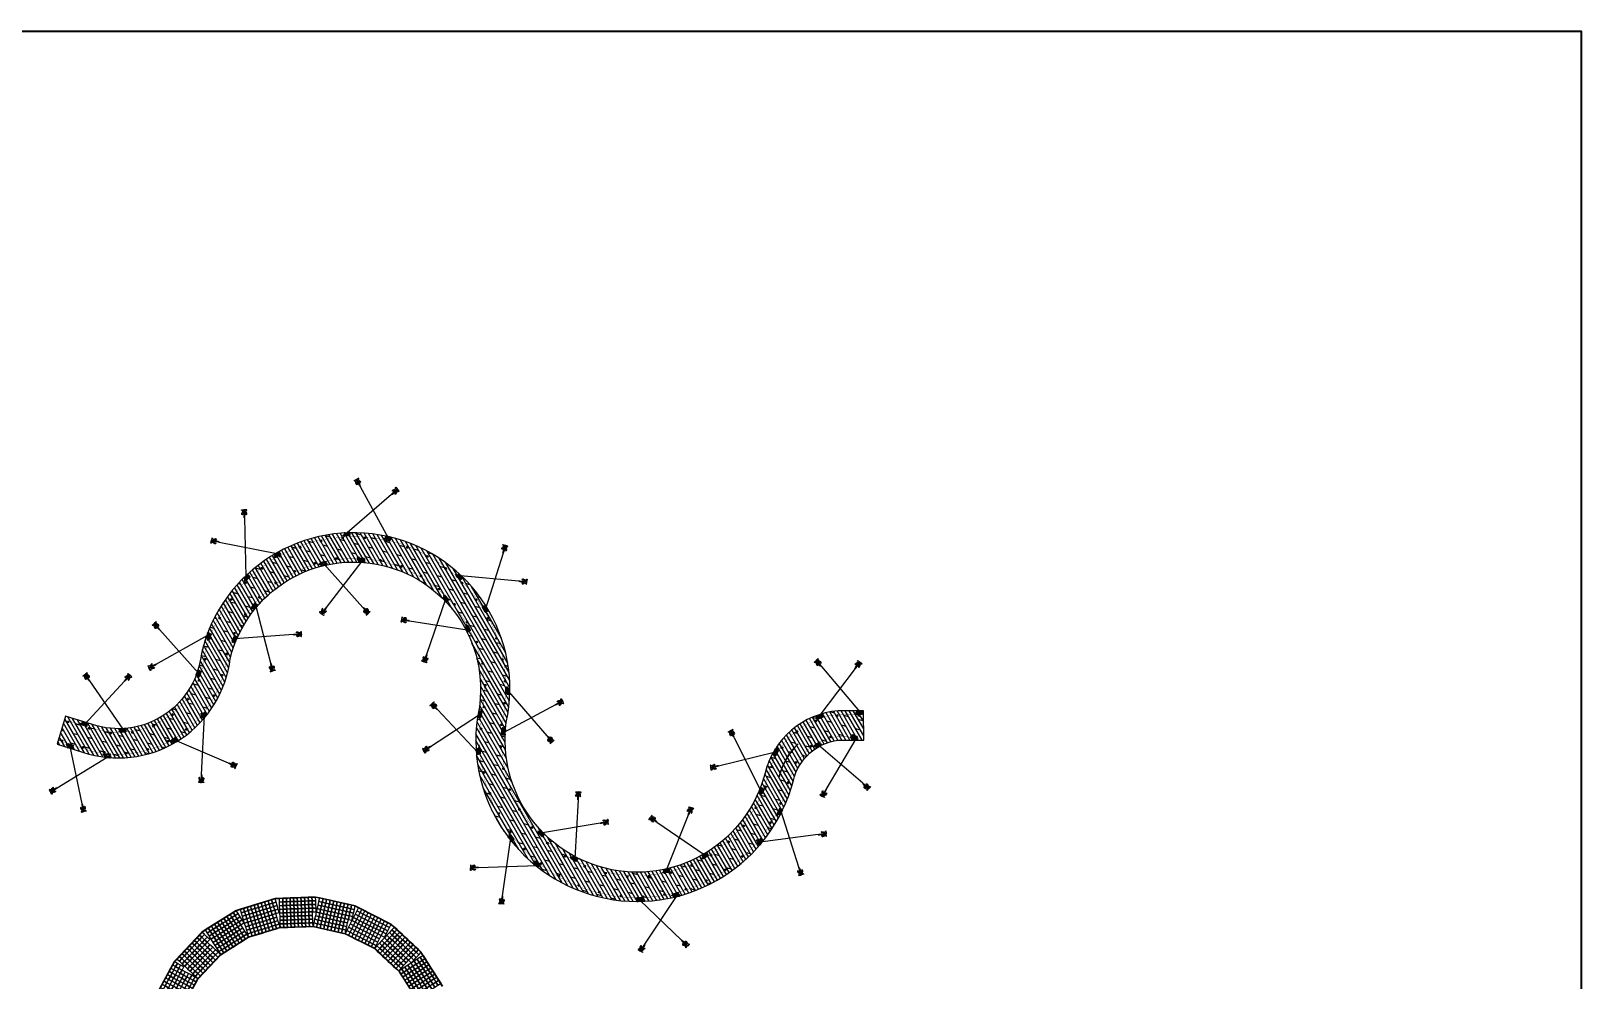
# Model space of a CAD drawing. Header units: millimetres. Extents: x -2430464 to 225692, y -180 to 1805330.
# Drawn here: x -1309424 to -1097661, y 859911 to 989645 of the extents above; entities that cross this region are included whole.
import ezdxf

# ---------------------------------------------------------------- set-up
doc = ezdxf.new("R2010")
doc.units = ezdxf.units.MM
doc.header["$LTSCALE"] = 1000
doc.layers.get('0').update_dxf_attribs({"linetype": 'CONTINUOUS'})
for name, color, linetype in [('W-FLOAT_BOWL浮筒', 253, 'CONTINUOUS'), ('W-MOUNTING固定方式', 5, 'CONTINUOUS'), ('W-PLASTIC_RAILINGS塑木栏杆', 6, 'CONTINUOUS'), ('W-STEEL_FRAME钢架', 3, 'CONTINUOUS'), ('W-WOOD_FLOOR木地板', 30, 'CONTINUOUS')]:
    doc.layers.add(name, color=color, linetype=linetype)
doc.layers.add('工作线', color=1, linetype='CONTINUOUS', lineweight=35)

# ---------------------------------------------------------------- blocks, each defined once
blk = doc.blocks.new('$matou$00000106')
for p, q in [((1, 275, 0), (1, 4275, 0)), ((-31, -275, 0), (31, -275, 0))]:
    blk.add_line(p, q)
at = {"elevation": 0}
for points in [[(-31, -275), (-31, -149, -0.1586915), (-104, -26), (-90, -7, 0.1866873), (-133, 68, 0.1690452), (-176, -9), (-162, -23, 0.1524004), (-109, -153, -0.3914809), (-179, -249), (-179, -273), (-31, -275)], [(31, -275), (31, -149, 0.1586915), (104, -26), (90, -7, -0.1866873), (133, 68, -0.1690452), (176, -9), (162, -23, -0.1524004), (109, -153, 0.3914809), (179, -249), (179, -273), (31, -275)]]:
    blk.add_lwpolyline(points, format="xyb", dxfattribs=at)
for points in [[(1, 275), (-10, 275), (-10, 219), (-23, 201), (-27, -239), (-21, -245), (0, -245)], [(0, 275), (11, 275), (11, 219), (24, 201), (28, -239), (21, -245), (0, -245)]]:
    blk.add_lwpolyline(points, dxfattribs=at)
blk = doc.blocks.new('A$C68B31E47')
at = {"color": 7, "linetype": 'Continuous', "lineweight": 25}
for p, q in [((10, 202), (0, 202)), ((0, 152), (0, 202)), ((0, 102), (0, 152)), ((0, 102), (10, 102)), ((40, 232), (10, 232)), ((10, 232), (10, 162)), ((40, 162), (10, 162)), ((10, 162), (10, 142)), ((10, 142), (10, 59)), ((40, 142), (10, 142)), ((10, 59), (40, 59)), ((10, 20), (10, 59)), ((10, 20), (320, 20)), ((40, 232), (40, 162)), ((275, 215), (40, 215)), ((45, 202), (40, 202)), ((40, 162), (40, 142)), ((40, 142), (40, 59)), ((40, 60), (275, 60)), ((40, 59), (275, 59)), ((45, 202), (45, 60)), ((45, 199), (265, 199)), ((265, 152), (45, 152)), ((45, 102), (265, 102)), ((275, 202), (265, 202)), ((265, 202), (265, 60)), ((320, 232), (275, 232)), ((275, 232), (275, 162)), ((320, 162), (275, 162)), ((275, 162), (275, 142)), ((320, 142), (275, 142)), ((275, 142), (275, 59)), ((275, 59), (320, 59)), ((320, 232), (320, 162)), ((320, 162), (320, 142)), ((320, 142), (320, 59)), ((325, 131), (320, 131)), ((325, 101), (320, 101)), ((325, 61), (320, 61)), ((320, 20), (320, 59)), ((325, 31), (320, 31)), ((325, 101), (325, 131)), ((355, 126), (325, 126)), ((325, 61), (325, 101)), ((325, 61), (325, 31)), ((325, 36), (355, 36)), ((355, 126), (355, 81)), ((380, 111), (355, 111)), ((355, 81), (355, 36)), ((355, 51), (380, 51)), ((380, 111), (380, 91)), ((388, 91), (380, 91)), ((380, 91), (380, 71)), ((388, 71), (380, 71)), ((380, 71), (380, 51)), ((388, 91), (388, 71)), ((408, 89), (388, 89)), ((388, 73), (408, 73)), ((408, 89), (408, 73))]:
    blk.add_line(p, q, dxfattribs=at)
blk = doc.blocks.new('*U476')
at = {"layer": 'W-FLOAT_BOWL浮筒'}
blk.add_lwpolyline([(-250, -250), (250, -250), (250, 250), (-250, 250)], close=True, dxfattribs=at)
blk = doc.blocks.new('*U477')
at = {"layer": 'W-FLOAT_BOWL浮筒', "color": 0, "linetype": 'ByBlock', "lineweight": -2, "transparency": 16777216}
for p in [(0, 3500), (0, 3000), (0, 2500), (0, 2000), (500, 3500), (500, 3000), (500, 2500), (500, 2000), (1000, 3500), (1000, 3000), (1000, 2500), (1000, 2000), (1500, 3500), (1500, 3000), (1500, 2500), (1500, 2000), (2000, 3500), (2000, 3000), (2000, 2500), (2000, 2000), (2500, 3500), (2500, 3000), (2500, 2500), (2500, 2000), (3000, 3500), (3000, 3000), (3000, 2500), (3000, 2000), (3500, 3500), (3500, 3000), (3500, 2500), (3500, 2000), (4000, 3500), (4000, 3000), (4000, 2500), (4000, 2000), (0, 1500), (0, 1000), (0, 500), (0, 0), (500, 1500), (500, 1000), (500, 500), (500, 0), (1000, 1500), (1000, 1000), (1000, 500), (1000, 0), (1500, 1500), (1500, 1000), (1500, 500), (1500, 0), (2000, 1500), (2000, 1000), (2000, 500), (2000, 0), (2500, 1500), (2500, 1000), (2500, 500), (2500, 0), (3000, 1500), (3000, 1000), (3000, 500), (3000, 0), (3500, 1500), (3500, 1000), (3500, 500), (3500, 0), (4000, 1500), (4000, 1000), (4000, 500), (4000, 0)]:
    blk.add_blockref('*U476', p, dxfattribs=at)
blk = doc.blocks.new('*U478')
at = {"layer": 'W-FLOAT_BOWL浮筒'}
blk.add_lwpolyline([(-250, -250), (250, -250), (250, 250), (-250, 250)], close=True, dxfattribs=at)
blk = doc.blocks.new('*U479')
at = {"layer": 'W-FLOAT_BOWL浮筒', "color": 0, "linetype": 'ByBlock', "lineweight": -2, "transparency": 16777216}
for p in [(0, 3500), (0, 3000), (0, 2500), (0, 2000), (500, 3500), (500, 3000), (500, 2500), (500, 2000), (1000, 3500), (1000, 3000), (1000, 2500), (1000, 2000), (1500, 3500), (1500, 3000), (1500, 2500), (1500, 2000), (2000, 3500), (2000, 3000), (2000, 2500), (2000, 2000), (2500, 3500), (2500, 3000), (2500, 2500), (2500, 2000), (3000, 3500), (3000, 3000), (3000, 2500), (3000, 2000), (3500, 3500), (3500, 3000), (3500, 2500), (3500, 2000), (4000, 3500), (4000, 3000), (4000, 2500), (4000, 2000), (0, 1500), (0, 1000), (0, 500), (0, 0), (500, 1500), (500, 1000), (500, 500), (500, 0), (1000, 1500), (1000, 1000), (1000, 500), (1000, 0), (1500, 1500), (1500, 1000), (1500, 500), (1500, 0), (2000, 1500), (2000, 1000), (2000, 500), (2000, 0), (2500, 1500), (2500, 1000), (2500, 500), (2500, 0), (3000, 1500), (3000, 1000), (3000, 500), (3000, 0), (3500, 1500), (3500, 1000), (3500, 500), (3500, 0), (4000, 1500), (4000, 1000), (4000, 500), (4000, 0)]:
    blk.add_blockref('*U478', p, dxfattribs=at)
blk = doc.blocks.new('*U474')
at = {"layer": 'W-FLOAT_BOWL浮筒'}
blk.add_lwpolyline([(-250, -250), (250, -250), (250, 250), (-250, 250)], close=True, dxfattribs=at)
blk = doc.blocks.new('*U475')
at = {"layer": 'W-FLOAT_BOWL浮筒', "color": 0, "linetype": 'ByBlock', "lineweight": -2, "transparency": 16777216}
for p in [(0, 3500), (0, 3000), (0, 2500), (0, 2000), (500, 3500), (500, 3000), (500, 2500), (500, 2000), (1000, 3500), (1000, 3000), (1000, 2500), (1000, 2000), (1500, 3500), (1500, 3000), (1500, 2500), (1500, 2000), (2000, 3500), (2000, 3000), (2000, 2500), (2000, 2000), (2500, 3500), (2500, 3000), (2500, 2500), (2500, 2000), (3000, 3500), (3000, 3000), (3000, 2500), (3000, 2000), (3500, 3500), (3500, 3000), (3500, 2500), (3500, 2000), (4000, 3500), (4000, 3000), (4000, 2500), (4000, 2000), (0, 1500), (0, 1000), (0, 500), (0, 0), (500, 1500), (500, 1000), (500, 500), (500, 0), (1000, 1500), (1000, 1000), (1000, 500), (1000, 0), (1500, 1500), (1500, 1000), (1500, 500), (1500, 0), (2000, 1500), (2000, 1000), (2000, 500), (2000, 0), (2500, 1500), (2500, 1000), (2500, 500), (2500, 0), (3000, 1500), (3000, 1000), (3000, 500), (3000, 0), (3500, 1500), (3500, 1000), (3500, 500), (3500, 0), (4000, 1500), (4000, 1000), (4000, 500), (4000, 0)]:
    blk.add_blockref('*U474', p, dxfattribs=at)
blk = doc.blocks.new('*U472')
at = {"layer": 'W-FLOAT_BOWL浮筒'}
blk.add_lwpolyline([(-250, -250), (250, -250), (250, 250), (-250, 250)], close=True, dxfattribs=at)
blk = doc.blocks.new('*U473')
at = {"layer": 'W-FLOAT_BOWL浮筒', "color": 0, "linetype": 'ByBlock', "lineweight": -2, "transparency": 16777216}
for p in [(0, 3500), (0, 3000), (0, 2500), (0, 2000), (500, 3500), (500, 3000), (500, 2500), (500, 2000), (1000, 3500), (1000, 3000), (1000, 2500), (1000, 2000), (1500, 3500), (1500, 3000), (1500, 2500), (1500, 2000), (2000, 3500), (2000, 3000), (2000, 2500), (2000, 2000), (2500, 3500), (2500, 3000), (2500, 2500), (2500, 2000), (3000, 3500), (3000, 3000), (3000, 2500), (3000, 2000), (3500, 3500), (3500, 3000), (3500, 2500), (3500, 2000), (4000, 3500), (4000, 3000), (4000, 2500), (4000, 2000), (0, 1500), (0, 1000), (0, 500), (0, 0), (500, 1500), (500, 1000), (500, 500), (500, 0), (1000, 1500), (1000, 1000), (1000, 500), (1000, 0), (1500, 1500), (1500, 1000), (1500, 500), (1500, 0), (2000, 1500), (2000, 1000), (2000, 500), (2000, 0), (2500, 1500), (2500, 1000), (2500, 500), (2500, 0), (3000, 1500), (3000, 1000), (3000, 500), (3000, 0), (3500, 1500), (3500, 1000), (3500, 500), (3500, 0), (4000, 1500), (4000, 1000), (4000, 500), (4000, 0)]:
    blk.add_blockref('*U472', p, dxfattribs=at)
blk = doc.blocks.new('*U470')
at = {"layer": 'W-FLOAT_BOWL浮筒'}
blk.add_lwpolyline([(-250, -250), (250, -250), (250, 250), (-250, 250)], close=True, dxfattribs=at)
blk = doc.blocks.new('*U471')
at = {"layer": 'W-FLOAT_BOWL浮筒', "color": 0, "linetype": 'ByBlock', "lineweight": -2, "transparency": 16777216}
for p in [(0, 3500), (0, 3000), (0, 2500), (0, 2000), (500, 3500), (500, 3000), (500, 2500), (500, 2000), (1000, 3500), (1000, 3000), (1000, 2500), (1000, 2000), (1500, 3500), (1500, 3000), (1500, 2500), (1500, 2000), (2000, 3500), (2000, 3000), (2000, 2500), (2000, 2000), (2500, 3500), (2500, 3000), (2500, 2500), (2500, 2000), (3000, 3500), (3000, 3000), (3000, 2500), (3000, 2000), (3500, 3500), (3500, 3000), (3500, 2500), (3500, 2000), (4000, 3500), (4000, 3000), (4000, 2500), (4000, 2000), (0, 1500), (0, 1000), (0, 500), (0, 0), (500, 1500), (500, 1000), (500, 500), (500, 0), (1000, 1500), (1000, 1000), (1000, 500), (1000, 0), (1500, 1500), (1500, 1000), (1500, 500), (1500, 0), (2000, 1500), (2000, 1000), (2000, 500), (2000, 0), (2500, 1500), (2500, 1000), (2500, 500), (2500, 0), (3000, 1500), (3000, 1000), (3000, 500), (3000, 0), (3500, 1500), (3500, 1000), (3500, 500), (3500, 0), (4000, 1500), (4000, 1000), (4000, 500), (4000, 0)]:
    blk.add_blockref('*U470', p, dxfattribs=at)
blk = doc.blocks.new('*U466')
at = {"layer": 'W-FLOAT_BOWL浮筒'}
blk.add_lwpolyline([(-250, -250), (250, -250), (250, 250), (-250, 250)], close=True, dxfattribs=at)
blk = doc.blocks.new('*U467')
at = {"layer": 'W-FLOAT_BOWL浮筒', "color": 0, "linetype": 'ByBlock', "lineweight": -2, "transparency": 16777216}
for p in [(0, 3500), (0, 3000), (0, 2500), (0, 2000), (500, 3500), (500, 3000), (500, 2500), (500, 2000), (1000, 3500), (1000, 3000), (1000, 2500), (1000, 2000), (1500, 3500), (1500, 3000), (1500, 2500), (1500, 2000), (2000, 3500), (2000, 3000), (2000, 2500), (2000, 2000), (2500, 3500), (2500, 3000), (2500, 2500), (2500, 2000), (3000, 3500), (3000, 3000), (3000, 2500), (3000, 2000), (3500, 3500), (3500, 3000), (3500, 2500), (3500, 2000), (4000, 3500), (4000, 3000), (4000, 2500), (4000, 2000), (0, 1500), (0, 1000), (0, 500), (0, 0), (500, 1500), (500, 1000), (500, 500), (500, 0), (1000, 1500), (1000, 1000), (1000, 500), (1000, 0), (1500, 1500), (1500, 1000), (1500, 500), (1500, 0), (2000, 1500), (2000, 1000), (2000, 500), (2000, 0), (2500, 1500), (2500, 1000), (2500, 500), (2500, 0), (3000, 1500), (3000, 1000), (3000, 500), (3000, 0), (3500, 1500), (3500, 1000), (3500, 500), (3500, 0), (4000, 1500), (4000, 1000), (4000, 500), (4000, 0)]:
    blk.add_blockref('*U466', p, dxfattribs=at)
blk = doc.blocks.new('*U468')
at = {"layer": 'W-FLOAT_BOWL浮筒'}
blk.add_lwpolyline([(-250, -250), (250, -250), (250, 250), (-250, 250)], close=True, dxfattribs=at)
blk = doc.blocks.new('*U469')
at = {"layer": 'W-FLOAT_BOWL浮筒', "color": 0, "linetype": 'ByBlock', "lineweight": -2, "transparency": 16777216}
for p in [(0, 3500), (0, 3000), (0, 2500), (0, 2000), (500, 3500), (500, 3000), (500, 2500), (500, 2000), (1000, 3500), (1000, 3000), (1000, 2500), (1000, 2000), (1500, 3500), (1500, 3000), (1500, 2500), (1500, 2000), (2000, 3500), (2000, 3000), (2000, 2500), (2000, 2000), (2500, 3500), (2500, 3000), (2500, 2500), (2500, 2000), (3000, 3500), (3000, 3000), (3000, 2500), (3000, 2000), (3500, 3500), (3500, 3000), (3500, 2500), (3500, 2000), (4000, 3500), (4000, 3000), (4000, 2500), (4000, 2000), (0, 1500), (0, 1000), (0, 500), (0, 0), (500, 1500), (500, 1000), (500, 500), (500, 0), (1000, 1500), (1000, 1000), (1000, 500), (1000, 0), (1500, 1500), (1500, 1000), (1500, 500), (1500, 0), (2000, 1500), (2000, 1000), (2000, 500), (2000, 0), (2500, 1500), (2500, 1000), (2500, 500), (2500, 0), (3000, 1500), (3000, 1000), (3000, 500), (3000, 0), (3500, 1500), (3500, 1000), (3500, 500), (3500, 0), (4000, 1500), (4000, 1000), (4000, 500), (4000, 0)]:
    blk.add_blockref('*U468', p, dxfattribs=at)
blk = doc.blocks.new('*U464')
at = {"layer": 'W-FLOAT_BOWL浮筒'}
blk.add_lwpolyline([(-250, -250), (250, -250), (250, 250), (-250, 250)], close=True, dxfattribs=at)
blk = doc.blocks.new('*U465')
at = {"layer": 'W-FLOAT_BOWL浮筒', "color": 0, "linetype": 'ByBlock', "lineweight": -2, "transparency": 16777216}
for p in [(0, 3500), (0, 3000), (0, 2500), (0, 2000), (500, 3500), (500, 3000), (500, 2500), (500, 2000), (1000, 3500), (1000, 3000), (1000, 2500), (1000, 2000), (1500, 3500), (1500, 3000), (1500, 2500), (1500, 2000), (2000, 3500), (2000, 3000), (2000, 2500), (2000, 2000), (2500, 3500), (2500, 3000), (2500, 2500), (2500, 2000), (3000, 3500), (3000, 3000), (3000, 2500), (3000, 2000), (3500, 3500), (3500, 3000), (3500, 2500), (3500, 2000), (4000, 3500), (4000, 3000), (4000, 2500), (4000, 2000), (0, 1500), (0, 1000), (0, 500), (0, 0), (500, 1500), (500, 1000), (500, 500), (500, 0), (1000, 1500), (1000, 1000), (1000, 500), (1000, 0), (1500, 1500), (1500, 1000), (1500, 500), (1500, 0), (2000, 1500), (2000, 1000), (2000, 500), (2000, 0), (2500, 1500), (2500, 1000), (2500, 500), (2500, 0), (3000, 1500), (3000, 1000), (3000, 500), (3000, 0), (3500, 1500), (3500, 1000), (3500, 500), (3500, 0), (4000, 1500), (4000, 1000), (4000, 500), (4000, 0)]:
    blk.add_blockref('*U464', p, dxfattribs=at)
blk = doc.blocks.new('*U462')
at = {"layer": 'W-FLOAT_BOWL浮筒'}
blk.add_lwpolyline([(-250, -250), (250, -250), (250, 250), (-250, 250)], close=True, dxfattribs=at)
blk = doc.blocks.new('*U463')
at = {"layer": 'W-FLOAT_BOWL浮筒', "color": 0, "linetype": 'ByBlock', "lineweight": -2, "transparency": 16777216}
for p in [(0, 3500), (0, 3000), (0, 2500), (0, 2000), (500, 3500), (500, 3000), (500, 2500), (500, 2000), (1000, 3500), (1000, 3000), (1000, 2500), (1000, 2000), (1500, 3500), (1500, 3000), (1500, 2500), (1500, 2000), (2000, 3500), (2000, 3000), (2000, 2500), (2000, 2000), (2500, 3500), (2500, 3000), (2500, 2500), (2500, 2000), (3000, 3500), (3000, 3000), (3000, 2500), (3000, 2000), (3500, 3500), (3500, 3000), (3500, 2500), (3500, 2000), (4000, 3500), (4000, 3000), (4000, 2500), (4000, 2000), (0, 1500), (0, 1000), (0, 500), (0, 0), (500, 1500), (500, 1000), (500, 500), (500, 0), (1000, 1500), (1000, 1000), (1000, 500), (1000, 0), (1500, 1500), (1500, 1000), (1500, 500), (1500, 0), (2000, 1500), (2000, 1000), (2000, 500), (2000, 0), (2500, 1500), (2500, 1000), (2500, 500), (2500, 0), (3000, 1500), (3000, 1000), (3000, 500), (3000, 0), (3500, 1500), (3500, 1000), (3500, 500), (3500, 0), (4000, 1500), (4000, 1000), (4000, 500), (4000, 0)]:
    blk.add_blockref('*U462', p, dxfattribs=at)
blk = doc.blocks.new('deng')
at = {"layer": 'W-STEEL_FRAME钢架', "color": 0}
for p, q in [((-161, 0), (156, 0)), ((0, 151), (0, -150))]:
    blk.add_line(p, q, dxfattribs=at)
blk.add_circle((0, 0), 106, dxfattribs=at)
blk = doc.blocks.new('*U492')
at = {"layer": 'W-STEEL_FRAME钢架', "rotation": 17.28190663269058}
blk.add_blockref('deng', (22, 34), dxfattribs=at)
blk = doc.blocks.new('*U493')
at = {"color": 0, "linetype": 'ByBlock', "lineweight": -2, "transparency": 16777216}
for p, rotation in [((-1270636, 916933), 17.09501822041443), ((-1267709, 917572), 7.52434699649885), ((-1264716, 917715), 357.9536757725836), ((-1261740, 917358), 348.3830045486679), ((-1273417, 915816), 26.66568944433003), ((-1258866, 916512), 338.8123333247524), ((-1256172, 915200), 329.2416621008367), ((-1275973, 914253), 36.23636066824558), ((-1253734, 913458), 319.6709908769211), ((-1278234, 912286), 45.8070318921612), ((-1251619, 911335), 310.1003196530054), ((-1280136, 909971), 55.37770311607683), ((-1249887, 908890), 300.5296484290899), ((-1281627, 907371), 64.94837433999245), ((-1248585, 906191), 290.9589772051742), ((-1282665, 904560), 74.51904556390802), ((-1247751, 903313), 281.3883059812587), ((-1283287, 901629), 73.75591618767207), ((-1247406, 900336), 271.8176347573432), ((-1284412, 898853), 62.14417350264888), ((-1286072, 896361), 50.53243081762567), ((-1247561, 897344), 262.2469635334276), ((-1288200, 894253), 38.92068813260246), ((-1247990, 894377), 265.819244929819), ((-1197187, 893416), 0.1476764364309491), ((-1305216, 892679), 342.7180933673094), ((-1302352, 891788), 342.7180933673094), ((-1293494, 891519), 15.69720276255609), ((-1290708, 892617), 27.30894544757927), ((-1247999, 891380), 273.8360343234254), ((-1202860, 891934), 36.3865790381444), ((-1200168, 893218), 14.62902090649816), ((-1299438, 891095), 352.4737173925098), ((-1296445, 891005), 4.085460077532905), ((-1204883, 889744), 58.14413716979065), ((-1247590, 888410), 281.8528237170318), ((-1246771, 885527), 289.8696131106382), ((-1205978, 886966), 74.1718221955538), ((-1206996, 884146), 66.15503280194734), ((-1245557, 882786), 297.8864025042445), ((-1208396, 881496), 58.13824340834089), ((-1243974, 880241), 305.9031918978509), ((-1210152, 879067), 50.12145401473443), ((-1242050, 877942), 313.9199812914574), ((-1212231, 876907), 42.10466462112801), ((-1239825, 875933), 321.9367706850638), ((-1214590, 875057), 34.08787522752156), ((-1237342, 874254), 329.9535600786704), ((-1234649, 872939), 337.9703494722767), ((-1219961, 872429), 18.05429644030864), ((-1217183, 873555), 26.07108583391516), ((-1231798, 872011), 345.9871388658829), ((-1228846, 871490), 354.0039282594894), ((-1225850, 871386), 2.020717653095492), ((-1222869, 871701), 10.03750704670213)]:
    blk.add_blockref('*U492', p, dxfattribs=dict(at, rotation=rotation))
blk = doc.blocks.new('*U494')
at = {"layer": 'W-STEEL_FRAME钢架', "rotation": 17.27436443371411}
blk.add_blockref('deng', (47, -42), dxfattribs=at)
blk = doc.blocks.new('*U495')
at = {"color": 0, "linetype": 'ByBlock', "lineweight": -2, "transparency": 16777216}
for p, rotation in [((-1272716, 919178), 20.76307117937998), ((-1269844, 920036), 12.48325438398591), ((-1266879, 920470), 4.203437588591896), ((-1263881, 920474), 355.9236207931978), ((-1260915, 920045), 347.6438039978038), ((-1258040, 919194), 339.3639872024096), ((-1275435, 917916), 29.04288797477405), ((-1255319, 917938), 331.0841704070155), ((-1277944, 916275), 37.32270477016806), ((-1252807, 916303), 322.8043536116215), ((-1280190, 914291), 45.60252156556212), ((-1250556, 914324), 314.5245368162275), ((-1282127, 912003), 53.88233836095628), ((-1248614, 912040), 306.2447200208335), ((-1283714, 909461), 62.16215515635044), ((-1247021, 909501), 297.9649032254393), ((-1284919, 906716), 70.44197195174446), ((-1245810, 906759), 289.6850864300454), ((-1285657, 903816), 80.63179038230034), ((-1245007, 903872), 281.4052696346513), ((-1286508, 900948), 66.31129321268331), ((-1244628, 900898), 273.1254528392572), ((-1288042, 898379), 51.99079604306628), ((-1244681, 897901), 264.8456360438631), ((-1290164, 896269), 37.67029887344925), ((-1199345, 896189), 6.058201546434881), ((-1196346, 896218), 0.1476764364383531), ((-1304393, 895355), 342.7256355662859), ((-1301528, 894464), 342.7256355662859), ((-1298606, 893818), 354.7088073645983), ((-1295616, 893916), 9.029304534215152), ((-1292742, 894750), 23.34980170383221), ((-1245126, 894937), 263.4621359090863), ((-1204827, 893952), 38.34810865807268), ((-1202245, 895459), 22.20315510225377), ((-1245227, 891941), 272.683104631196), ((-1206888, 891786), 54.49306221389155), ((-1208266, 889132), 70.63801576971042), ((-1244846, 888969), 281.9040733533054), ((-1243995, 886096), 291.1250420754149), ((-1209153, 886267), 69.4395729070574), ((-1242693, 883396), 300.3460107975245), ((-1210427, 883555), 60.21860418494788), ((-1240976, 880940), 309.5669795196339), ((-1212120, 881082), 50.99763546283837), ((-1238888, 878791), 318.7879482417434), ((-1214187, 878913), 41.77666674072898), ((-1236482, 877004), 328.0089169638528), ((-1216575, 877102), 32.55569801861951), ((-1233821, 875626), 337.2298856859624), ((-1230974, 874692), 346.4508544080719), ((-1222061, 874736), 14.11376057440041), ((-1219223, 875698), 23.33472929650995), ((-1228013, 874226), 355.6718231301813), ((-1225016, 874241), 4.892791852290884)]:
    blk.add_blockref('*U494', p, dxfattribs=dict(at, rotation=rotation))

msp = doc.modelspace()

# ---------------------------------------------------------------- hatches: boundary and pattern name
at = {"layer": 'W-WOOD_FLOOR木地板'}
h = msp.add_hatch(dxfattribs=at)
h.set_pattern_fill('DOLMIT', color=256, scale=600, angle=120)
h.set_pattern_definition([(120, (-3011879, -1010947.8), (-412.44047, -238.12262), []), (165, (-3011879, -1010947.8), (-348.6355, -1301.1253), [673.5128, -1347.024])])
h.paths.add_polyline_path([(-1244485.47, 895224.99, 0.991943412), (-1286152.08, 904645.1, -0.461885298), (-1300417.53, 894746.91), (-1304693.27, 896077.17), (-1305870.67, 892254.38), (-1301529.89, 890903.88, 0.457853046), (-1282203.73, 903955.33, -0.989487624), (-1248425.26, 895934.68, 0.946333485), (-1205263.37, 887311.46, -0.30887042), (-1199135.37, 892810.62), (-1195655.36, 892819.59), (-1195665.67, 896819.58), (-1199145.68, 896810.61, 0.322386648), (-1209142.7, 888286.94, -0.941913782)])

# ---------------------------------------------------------------- linework, layer by layer
at = {"layer": 'W-FLOAT_BOWL浮筒'}
for points in [[(-1276418.13, 870541.81), (-1275940.13, 870688.49), (-1276086.8, 871166.49), (-1276564.81, 871019.82)], [(-1276271.46, 870063.81), (-1275793.46, 870210.49), (-1275940.13, 870688.49), (-1276418.13, 870541.81)], [(-1271022.04, 870857.56), (-1270522.37, 870875.79), (-1270540.6, 871375.46), (-1271040.27, 871357.23)], [(-1271003.81, 870357.89), (-1270504.14, 870376.12), (-1270522.37, 870875.79), (-1271022.04, 870857.56)], [(-1270985.57, 869858.22), (-1270485.91, 869876.46), (-1270504.14, 870376.12), (-1271003.81, 870357.89)], [(-1281547.14, 868844.54), (-1281123.02, 869109.35), (-1281387.83, 869533.47), (-1281811.95, 869268.66)], [(-1281282.32, 868420.43), (-1280858.21, 868685.24), (-1281123.02, 869109.35), (-1281547.14, 868844.54)], [(-1281017.51, 867996.31), (-1280593.39, 868261.12), (-1280858.21, 868685.24), (-1281282.32, 868420.43)], [(-1280752.7, 867572.19), (-1280328.58, 867837.01), (-1280593.39, 868261.12), (-1281017.51, 867996.31)], [(-1276124.79, 869585.81), (-1275646.78, 869732.48), (-1275793.46, 870210.49), (-1276271.46, 870063.81)], [(-1275978.11, 869107.81), (-1275500.11, 869254.48), (-1275646.78, 869732.48), (-1276124.79, 869585.81)], [(-1270967.34, 869358.56), (-1270467.67, 869376.79), (-1270485.91, 869876.46), (-1270985.57, 869858.22)], [(-1266064.16, 868318.44), (-1265576.47, 868208.18), (-1265466.21, 868695.87), (-1265953.9, 868806.13)], [(-1265953.9, 868806.13), (-1265466.21, 868695.87), (-1265355.95, 869183.56), (-1265843.64, 869293.82)], [(-1265843.64, 869293.82), (-1265355.95, 869183.56), (-1265245.69, 869671.25), (-1265733.38, 869781.51)], [(-1265733.38, 869781.51), (-1265245.69, 869671.25), (-1265135.43, 870158.94), (-1265623.13, 870269.2)], [(-1286062.54, 865887.63), (-1285720.36, 866252.21), (-1286084.94, 866594.38), (-1286427.11, 866229.8)], [(-1285697.96, 865545.45), (-1285355.78, 865910.03), (-1285720.36, 866252.21), (-1286062.54, 865887.63)], [(-1261587.37, 866112.75), (-1261141.58, 865886.3), (-1260915.14, 866332.08), (-1261360.92, 866558.53)], [(-1261360.92, 866558.53), (-1260915.14, 866332.08), (-1260688.69, 866777.86), (-1261134.47, 867004.31)], [(-1261134.47, 867004.31), (-1260688.69, 866777.86), (-1260462.24, 867223.64), (-1260908.02, 867450.09)], [(-1260908.02, 867450.09), (-1260462.24, 867223.64), (-1260235.79, 867669.42), (-1260681.57, 867895.87)], [(-1285333.38, 865203.28), (-1284991.2, 865567.86), (-1285355.78, 865910.03), (-1285697.96, 865545.45)], [(-1256813.44, 863839.02), (-1256446.64, 863499.23), (-1256106.84, 863866.02), (-1256473.64, 864205.82)], [(-1289669.35, 861874.91), (-1289431.67, 862314.81), (-1289871.57, 862552.48), (-1290109.25, 862112.58)], [(-1289229.45, 861637.24), (-1288991.77, 862077.14), (-1289431.67, 862314.81), (-1289669.35, 861874.91)], [(-1288789.55, 861399.57), (-1288551.87, 861839.47), (-1288991.77, 862077.14), (-1289229.45, 861637.24)], [(-1257832.82, 862738.64), (-1257466.03, 862398.84), (-1257126.23, 862765.64), (-1257493.03, 863105.43)], [(-1257493.03, 863105.43), (-1257126.23, 862765.64), (-1256786.44, 863132.43), (-1257153.23, 863472.23)], [(-1257153.23, 863472.23), (-1256786.44, 863132.43), (-1256446.64, 863499.23), (-1256813.44, 863839.02)]]:
    msp.add_lwpolyline(points, close=True, dxfattribs=at)
at = {"layer": 'W-PLASTIC_RAILINGS塑木栏杆', "const_width": 30}
for points in [[(-1196164.35, 896305.67), (-1196164.38, 896318.29), (-1199124.23, 896310.66, 0.321959936), (-1208657.89, 888164.58, -0.942512676), (-1244978.26, 895311.95, 0.991644036), (-1285657.87, 904562.44, -0.461306712), (-1300555.92, 894266.33), (-1304363.17, 895450.29)], [(-1305246.07, 892583.69), (-1301390.23, 891384.07, 0.458295855), (-1282696.63, 904044.99, -0.989807104), (-1247933.1, 895844.21, 0.945831534), (-1205748.28, 887433.44, -0.309920914), (-1199168.57, 893310.54), (-1196156.65, 893318.3)]]:
    msp.add_lwpolyline(points, format="xyb", dxfattribs=at)
at = {"layer": 'W-STEEL_FRAME钢架'}
for points in [[(-1195655.36, 892819.59), (-1195665.67, 896819.58), (-1199145.68, 896810.61, 0.322386648), (-1209142.7, 888286.94, -0.941913782), (-1244485.47, 895224.99, 0.991943412), (-1286152.08, 904645.1, -0.461885298), (-1300417.53, 894746.91), (-1304693.27, 896077.17), (-1305870.67, 892254.38), (-1301529.89, 890903.88, 0.457853046), (-1282203.73, 903955.33, -0.989487624), (-1248425.26, 895934.68, 0.946333485), (-1205263.37, 887311.46, -0.30887042), (-1199135.37, 892810.62)], [(-1204603.18, 892293.2, 0.143283155), (-1207203.29, 887798.18, 0.00002456), (-1207202.8, 887800.09, -0.142368643)]]:
    msp.add_lwpolyline(points, format="xyb", close=True, dxfattribs=at)
for points in [[(-1253137.36, 859187.89), (-1256106.84, 863866.02), (-1259774.8, 867263.98), (-1260235.79, 867669.42), (-1264693.6, 869933.91), (-1265137.51, 870159.41), (-1270012.35, 871261.52), (-1270540.6, 871375.46), (-1275537.28, 871193.13), (-1276086.8, 871166.49), (-1280866.83, 869699.76), (-1281387.83, 869533.47), (-1285628.99, 866885.34), (-1286084.94, 866594.38), (-1289506.67, 862948.59), (-1289871.57, 862552.48), (-1292491.85, 857698.37)], [(-1253185.77, 859165.25), (-1256147.91, 863831.81), (-1259810.31, 867224.64), (-1260265.76, 867625.2), (-1264717.6, 869886.66), (-1265155.63, 870109.17), (-1270023.78, 871209.77), (-1270545.3, 871322.25), (-1275535.03, 871140.18), (-1276077.61, 871113.88), (-1280851, 869649.17), (-1281365.39, 869485), (-1285600.7, 866840.52), (-1286050.84, 866553.27), (-1289467.86, 862912.5), (-1289828.09, 862521.46), (-1292442.01, 857679.11)], [(-1288777.03, 856270.91), (-1286631.75, 860241.55), (-1283544.42, 863533.71), (-1279715.63, 865924.36), (-1275400.31, 867248.5), (-1270889.45, 867413.1), (-1266487.09, 866417.81), (-1262462.61, 864373.44), (-1259150.93, 861305.65), (-1256735.65, 857492.51)], [(-1288727.2, 856251.64), (-1286588.38, 860210.31), (-1283510.49, 863492.41), (-1279693.44, 865875.73), (-1275391.42, 867195.79), (-1270894.41, 867359.89), (-1266505.21, 866367.57), (-1262493.2, 864329.54), (-1259192.01, 861271.46), (-1256784.07, 857469.9)]]:
    msp.add_lwpolyline(points, dxfattribs=at)
at = {"layer": '工作线'}
msp.add_lwpolyline([(-1675788.16, 989644.7), (-1097660.98, 989644.7), (-1097660.98, 539606.87), (-1675788.16, 539606.87)], close=True, dxfattribs=at)

# ---------------------------------------------------------------- block references
at = {"linetype": 'ByBlock'}
for p, xscale, yscale, zscale, rotation in [((-1265817.93, 920654.31), -2.400000000000001, 2.400000000000001, 2.4, 4.403564561461807), ((-1260289.02, 920005.77), -2.400000000000001, 2.4, 2.4, 353.0922039585498), ((-1275262.5, 918068.39), -2.400000000000001, 2.4, 2.4, 28.79093692885494), ((-1269103.96, 917263.25), 2.400000000000002, 2.400000000000002, 2.400000000000002, 192.9626315223695), ((-1263844.63, 917634.91), 2.400000000000002, 2.400000000000002, 2.400000000000002, 177.8950803663372), ((-1279443.57, 915087.15), -2.4, 2.400000000000001, 2.4, 43.23248213152208), ((-1250778.97, 914621.44), -2.4, 2.400000000000001, 2.4, 318.4743462369088), ((-1252267.98, 912005.64), 2.400000000000002, 2.400000000000002, 2.400000000000002, 132.0662928901511), ((-1278865.35, 911595.46), 2.400000000000002, 2.400000000000002, 2.400000000000002, 230.1520269693601), ((-1247396.39, 910243.18), -2.400000000000001, 2.4, 2.4, 300.9875064959616), ((-1249319.15, 907777.62), 2.400000000000001, 2.400000000000001, 2.400000000000001, 116.9987417341188), ((-1284761.68, 907287.2), -2.400000000000001, 2.4, 2.4, 69.27734988423572), ((-1281671.46, 907125.55), 2.400000000000001, 2.400000000000001, 2.400000000000001, 245.2195781253925), ((-1286115.52, 902185.67), -2.4, 2.400000000000001, 2.4, 68.14805682081311), ((-1244602.48, 899096.56), -2.4, 2.400000000000001, 2.4, 269.2129981332328), ((-1285760.69, 896688.16), 2.400000000000001, 2.400000000000001, 2.400000000000001, 230.4268702294702), ((-1247911.9, 895807.38), 2.400000000000001, 2.400000000000001, 2.400000000000001, 78.60737319796003), ((-1201159.08, 895886.81), -2.4, 2.400000000000001, 2.4, 19.74511823297991), ((-1195879.33, 896257.65), -2.400000000000001, 2.400000000000001, 2.4, 359.9968837452479), ((-1301806.56, 894611.01), -2.4, 2.400000000000001, 2.4, 343.4666559919109), ((-1296431.3, 893853.38), -2.400000000000001, 2.4, 2.4, 3.531724803844334), ((-1245197.68, 893534.1), -2.4, 2.4, 2.4, 266.6808414872394), ((-1303610.59, 892143.35), 2.4, 2.4, 2.4, 165.2412697807998), ((-1289600.5, 893248.65), 2.4, 2.4, 2.4, 210.1804798711153), ((-1247967.6, 890902.98), 2.400000000000001, 2.400000000000001, 2.400000000000001, 94.30569797938642), ((-1207266.1, 891383.48), -2.400000000000001, 2.400000000000001, 2.4, 63.67577764172865), ((-1201710.73, 892593.94), 2.400000000000001, 2.400000000000001, 2.400000000000001, 211.1467409167453), ((-1196506.52, 893361.73), 2.400000000000001, 2.400000000000001, 2.400000000000001, 179.4461724388908), ((-1298551.91, 890928.84), 2.400000000000001, 2.400000000000001, 2.400000000000001, 174.911793083603), ((-1209183.77, 886079.53), -2.4, 2.400000000000001, 2.4, 62.79031218871576), ((-1207188.45, 883521.54), 2.400000000000001, 2.400000000000001, 2.400000000000001, 243.609755472209), ((-1243357.62, 879283.86), 2.400000000000001, 2.400000000000001, 2.400000000000001, 127.1755978302483), ((-1239602.05, 879556.92), -2.4, 2.400000000000001, 2.4, 315.7314342865326), ((-1209782.85, 879406.42), 2.400000000000001, 2.400000000000001, 2.400000000000001, 232.865130923035), ((-1234938.97, 876197.7), -2.400000000000001, 2.400000000000001, 2.4, 334.0668461199551), ((-1216831.66, 877000.63), -2.400000000000001, 2.400000000000001, 2.4, 32.64614800535585), ((-1239811.77, 875825.9), 2.400000000000001, 2.400000000000001, 2.400000000000001, 142.8739226116747), ((-1222129.24, 874772.55), -2.4, 2.400000000000001, 2.4, 14.31073617193348), ((-1225846.91, 871333.39), 2.400000000000001, 2.400000000000001, 2.400000000000001, 181.4762681120602), ((-1220980.79, 872055.22), 2.400000000000001, 2.400000000000001, 2.400000000000001, 197.1745928934866)]:
    msp.add_blockref('A$C68B31E47', p, dxfattribs=dict(at, xscale=xscale, yscale=yscale, zscale=zscale, rotation=rotation))
for name in ['*U495', '*U493']:
    msp.add_blockref(name, (0, 0))
at = {"layer": 'W-FLOAT_BOWL浮筒'}
for name, p, rotation in [('*U473', (-1279527.78, 866188.07), 17.0584586660172), ('*U471', (-1275150.7, 867454.74), 2.089740897171271), ('*U467', (-1270595.46, 867548.61), 347.2606808599978), ('*U475', (-1283430.83, 863836.88), 31.9801826668181), ('*U469', (-1266169.08, 866477.33), 333.0701867381947), ('*U479', (-1286601.25, 860564.58), 46.8157604654435), ('*U465', (-1262139.87, 864343.12), 317.1882144230778), ('*U477', (-1288830.21, 856590.89), 61.61825731773619), ('*U463', (-1258847.04, 861194.04), 302.350488508273)]:
    msp.add_blockref(name, p, dxfattribs=dict(at, rotation=rotation))
at = {"layer": 'W-MOUNTING固定方式'}
for p, xscale, yscale, rotation in [((-1264696.3, 927934.51, 0), 2, -1.999999999999999, 28.42811859950527), ((-1259768.11, 926705.9, 0), -1.999999999999998, -1.999999999999998, 310.9635687675285), ((-1280277.94, 923699.37, 0), -1.999999999999998, -1.999999999999998, 1.334035779085001), ((-1284238.17, 919949.4, 0), 2, -1.999999999999999, 78.79858561106192), ((-1244768.14, 918879.28, 0), 2, -1.999999999999999, 342.4989002749523), ((-1269413.18, 910496.98, 0), -1.999999999999999, -1.999999999999999, 142.1226465363708), ((-1263708.91, 910517.98, 0), 1.999999999999996, -1.999999999999997, 221.8362289528864), ((-1242223.09, 914483.92, 0), -1.999999999999997, -1.999999999999997, 265.0343504429754), ((-1276542.47, 902768.65, 0), -1.999999999999999, -1.999999999999999, 194.3795931393936), ((-1255537.49, 904010.92, 0), 1.999999999999996, -1.999999999999997, 160.9398903206681), ((-1292232.24, 908313.54, 0), -1.999999999999998, -1.999999999999998, 41.82044873446585), ((-1258264.35, 909171.26, 0), -1.999999999999999, -1.999999999999999, 81.22630790415242), ((-1292809.49, 902890.21, 0), 2, -1.999999999999999, 119.2849985664427), ((-1273035.12, 907262.83, 0), 1.999999999999997, -1.999999999999998, 274.0931755559094), ((-1201780.38, 903256.93, 0), 1.999999999999999, -1.999999999999998, 40.28019746060406), ((-1196501.8, 903021.4, 0), -1.999999999999996, -1.999999999999996, 322.8156476286272), ((-1296272.05, 901269.41, 0), -1.999999999999998, -1.999999999999998, 317.1390479055636), ((-1301725.54, 901341.47, 0), 2, -1.999999999999999, 34.60359773754043), ((-1254276.91, 897372.09, 0), -1.999999999999999, -1.999999999999999, 43.37324591961337), ((-1237298.46, 897883.53, 0), 1.999999999999999, -1.999999999999999, 298.0149095654148), ((-1238562.57, 892964.32, 0), -1.999999999999997, -1.999999999999997, 220.5503597334379), ((-1286157.02, 887574.39, 0), -2, -2, 177.0474595360338), ((-1255290.4, 891624.25, 0), 1.999999999999996, -1.999999999999997, 123.0868283361289), ((-1213599.55, 893615.79, 0), -1.999999999999996, -1.999999999999996, 26.55543468110826), ((-1302339.57, 883578.92, 0), 1.999999999999997, -1.999999999999997, 191.5688778671472), ((-1281913.36, 889460.64, 0), 1.999999999999997, -1.999999999999998, 247.0839550130144), ((-1216015.79, 889148.31, 0), 1.999999999999999, -1.999999999999998, 104.0199845130851), ((-1195374.6, 886545.89, 0), 1.999999999999995, -1.999999999999997, 229.1360124642887), ((-1201056.36, 885610.19, 0), -1.999999999999999, -1.999999999999999, 149.4224300477732), ((-1306297.07, 886008.88, 0), -1.999999999999999, -1.999999999999999, 121.5323823901666), ((-1234664.08, 885188.11, 0), 1.999999999999999, -1.999999999999999, 356.961106610902), ((-1219413.85, 883074.42, 0), -1.999999999999997, -1.999999999999997, 338.0758586643261), ((-1204365.09, 874927.59, 0), -1.999999999999999, -1.999999999999999, 197.6310036446883), ((-1231101.97, 881567.63, 0), -1.999999999999997, -1.999999999999997, 279.4965567789252), ((-1224360.43, 881922.07, 0), 1.999999999999999, -1.999999999999999, 55.54040849630285), ((-1245103.9, 870983.79, 0), 1.999999999999996, -1.999999999999997, 171.6550529684171), ((-1201319.79, 879969.74, 0), 1.999999999999996, -1.999999999999997, 277.3445860612039), ((-1248837, 875376.33, 0), -1.999999999999999, -1.999999999999999, 91.94147055190162), ((-1220125.52, 865071.89, 0), 1.999999999999996, -1.999999999999997, 225.9557232502291), ((-1225882.2, 864463.58, 0), -1.999999999999999, -1.999999999999999, 146.2421408337135)]:
    msp.add_blockref('$matou$00000106', p, dxfattribs=dict(at, xscale=xscale, yscale=yscale, rotation=rotation))

doc.saveas('drawing.dxf')
